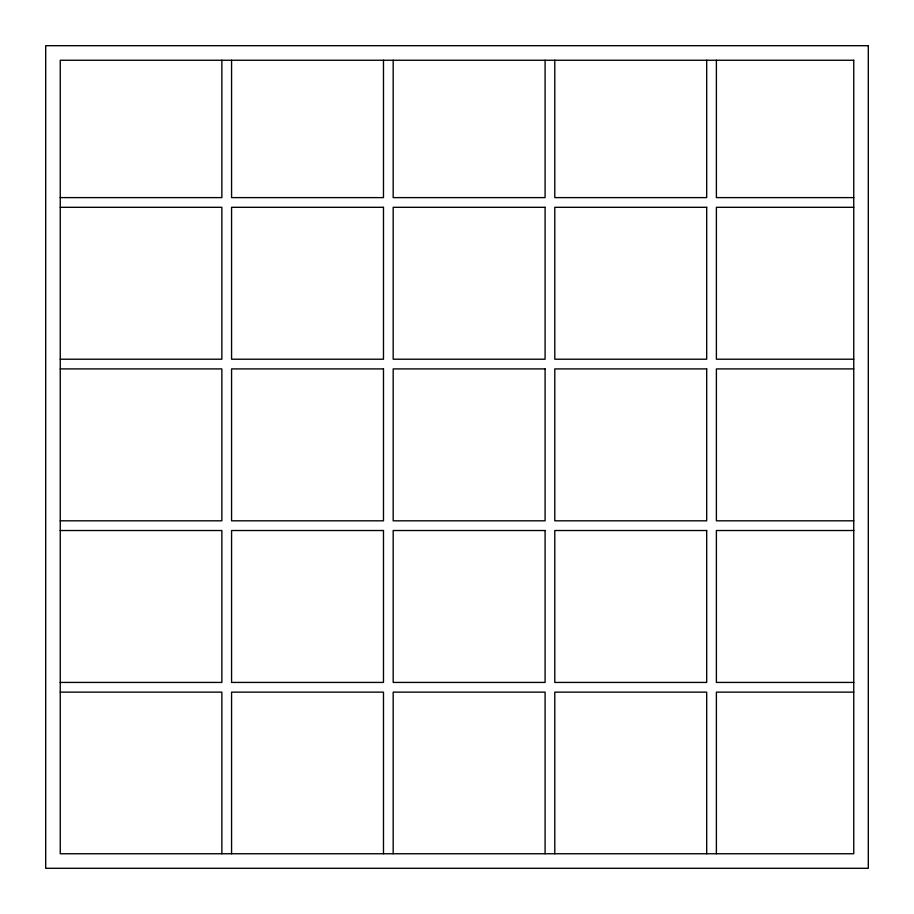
<?xml version="1.0" encoding="UTF-8"?>
<svg xmlns="http://www.w3.org/2000/svg" width="914" height="914" viewBox="0 0 914 914"><rect width="100%" height="100%" fill="white"/><g stroke="black" fill="none" stroke-linecap="round" stroke-linejoin="round"><path stroke-width="1.37" d="M60.255 197.607L221.862 197.607L221.862 60.255M853.745 197.607L716.393 197.607L716.393 60.255M60.255 207.307L221.862 207.307L221.862 359.213L60.255 359.213M853.745 207.307L716.393 207.307L716.393 359.213L853.745 359.213M60.255 368.913L221.862 368.913L221.862 520.82L60.255 520.82M853.745 368.913L716.393 368.913L716.393 520.82L853.745 520.82M60.255 530.52L221.862 530.52L221.862 682.427L60.255 682.427M853.745 530.52L716.393 530.52L716.393 682.427L853.745 682.427M60.255 692.138L221.862 692.138L221.862 853.745M853.745 692.138L716.393 692.138L716.393 853.745M706.693 60.255L706.693 197.607L554.787 197.607L554.787 60.255M706.693 853.745L706.693 692.138L554.787 692.138L554.787 853.745M545.087 60.255L545.087 197.607L393.18 197.607L393.18 60.255M545.087 853.745L545.087 692.138L393.18 692.138L393.18 853.745M383.48 60.255L383.48 197.607L231.573 197.607L231.573 60.255M383.48 853.745L383.48 692.138L231.573 692.138L231.573 853.745M868.3 45.7L45.7 45.7L45.7 868.3L868.3 868.3L868.3 45.7M853.745 60.255L60.255 60.255L60.255 853.745L853.745 853.745L853.745 60.255M383.48 207.307L231.573 207.307L231.573 359.213L383.48 359.213L383.48 207.307M545.087 207.307L393.18 207.307L393.18 359.213L545.087 359.213L545.087 207.307M706.693 207.307L554.787 207.307L554.787 359.213L706.693 359.213L706.693 207.307M383.48 368.913L231.573 368.913L231.573 520.82L383.48 520.82L383.48 368.913M545.087 368.913L393.18 368.913L393.18 520.82L545.087 520.82L545.087 368.913M706.693 368.913L554.787 368.913L554.787 520.82L706.693 520.82L706.693 368.913M383.48 530.52L231.573 530.52L231.573 682.427L383.48 682.427L383.48 530.52M545.087 530.52L393.18 530.52L393.18 682.427L545.087 682.427L545.087 530.52M706.693 530.52L554.787 530.52L554.787 682.427L706.693 682.427L706.693 530.52"/></g></svg>
